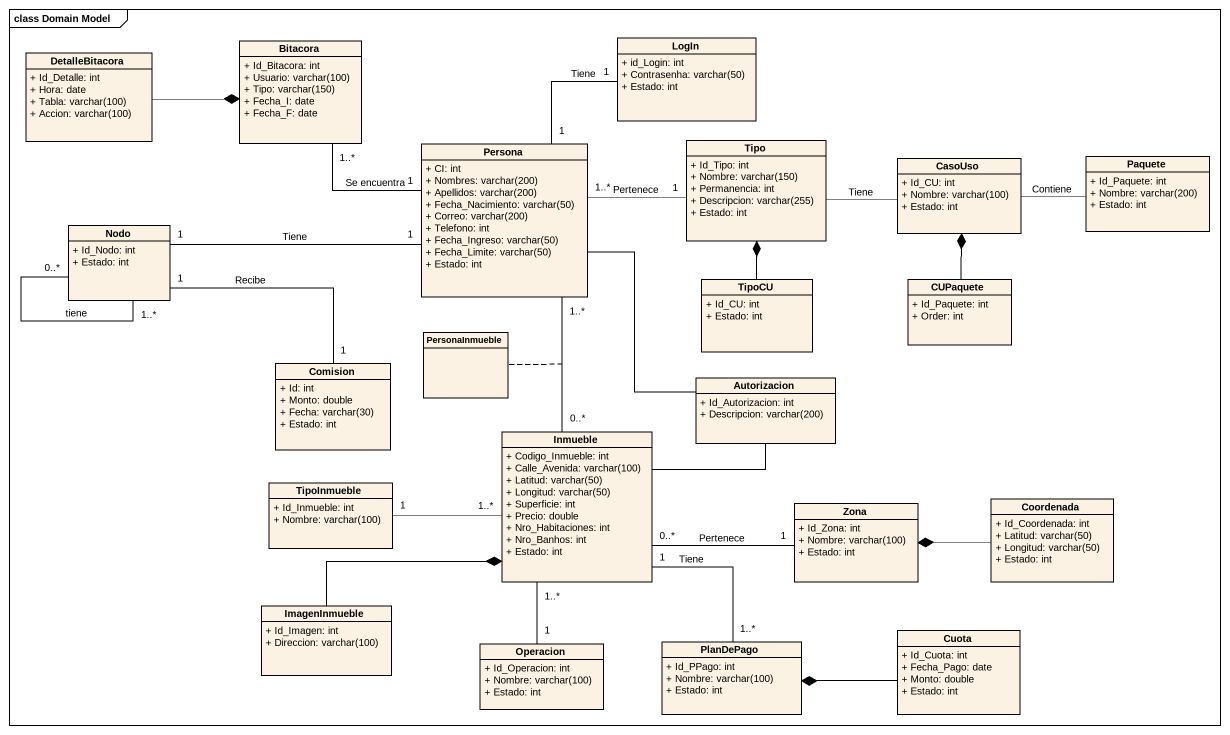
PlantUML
@startuml
mainframe class Domain Model
hide circle
hide empty members
skinparam classAttributeIconSize 0
class DetalleBitacora {
  + Id_Detalle: int
  + Hora: date
  {field} + Tabla: varchar(100)
  {field} + Accion: varchar(100)
}
class Bitacora {
  + Id_Bitacora: int
  {field} + Usuario: varchar(100)
  {field} + Tipo: varchar(150)
  + Fecha_I: date
  + Fecha_F: date
}
class LogIn {
  + id_Login: int
  {field} + Contrasenha: varchar(50)
  + Estado: int
}
class Persona {
  + CI: int
  {field} + Nombres: varchar(200)
  {field} + Apellidos: varchar(200)
  {field} + Fecha_Nacimiento: varchar(50)
  {field} + Correo: varchar(200)
  + Telefono: int
  {field} + Fecha_Ingreso: varchar(50)
  {field} + Fecha_Limite: varchar(50)
  + Estado: int
}
class Tipo {
  + Id_Tipo: int
  {field} + Nombre: varchar(150)
  + Permanencia: int
  {field} + Descripcion: varchar(255)
  + Estado: int
}
class CasoUso {
  + Id_CU: int
  {field} + Nombre: varchar(100)
  + Estado: int
}
class Paquete {
  + Id_Paquete: int
  {field} + Nombre: varchar(200)
  + Estado: int
}
class Nodo {
  + Id_Nodo: int
  + Estado: int
}
class TipoCU {
  + Id_CU: int
  + Estado: int
}
class CUPaquete {
  + Id_Paquete: int
  + Order: int
}
class Comision {
  + Id: int
  + Monto: double
  {field} + Fecha: varchar(30)
  + Estado: int
}
class PersonaInmueble
class Autorizacion {
  + Id_Autorizacion: int
  {field} + Descripcion: varchar(200)
}
class Inmueble {
  + Codigo_Inmueble: int
  {field} + Calle_Avenida: varchar(100)
  {field} + Latitud: varchar(50)
  {field} + Longitud: varchar(50)
  + Superficie: int
  + Precio: double
  + Nro_Habitaciones: int
  + Nro_Banhos: int
  + Estado: int
}
class TipoInmueble {
  + Id_Inmueble: int
  {field} + Nombre: varchar(100)
}
class Coordenada {
  + Id_Coordenada: int
  {field} + Latitud: varchar(50)
  {field} + Longitud: varchar(50)
  + Estado: int
}
class Zona {
  + Id_Zona: int
  {field} + Nombre: varchar(100)
  + Estado: int
}
class ImagenInmueble {
  + Id_Imagen: int
  {field} + Direccion: varchar(100)
}
class Operacion {
  + Id_Operacion: int
  {field} + Nombre: varchar(100)
  + Estado: int
}
class PlanDePago {
  + Id_PPago: int
  {field} + Nombre: varchar(100)
  + Estado: int
}
class Cuota {
  + Id_Cuota: int
  + Fecha_Pago: date
  + Monto: double
  + Estado: int
}
DetalleBitacora -right-* Bitacora
Bitacora "1..*" -- "1" Persona : Se encuentra
Persona "1" -up- "1" LogIn : Tiene
Persona "1..*" -right- "1" Tipo : Pertenece
Persona -- Autorizacion
Tipo -right- CasoUso : Tiene
CasoUso -right- Paquete : Contiene
Nodo "1" -right- "1" Persona : Tiene
Nodo "0..*" -- "1..*" Nodo : tiene
Nodo "1" -- "1" Comision : Recibe
TipoCU -up-* Tipo
CUPaquete -up-* CasoUso
Inmueble "0..*" -up- "1..*" Persona
(Inmueble, Persona) .. PersonaInmueble
Inmueble -right- Autorizacion
Inmueble "1" -- "1..*" PlanDePago : Tiene
TipoInmueble "1" -right- "1..*" Inmueble
Coordenada -left-* Zona
Zona "1" -left- "0..*" Inmueble : Pertenece
ImagenInmueble -right-* Inmueble
Operacion "1" -up- "1..*" Inmueble
Cuota -left-* PlanDePago
@enduml
